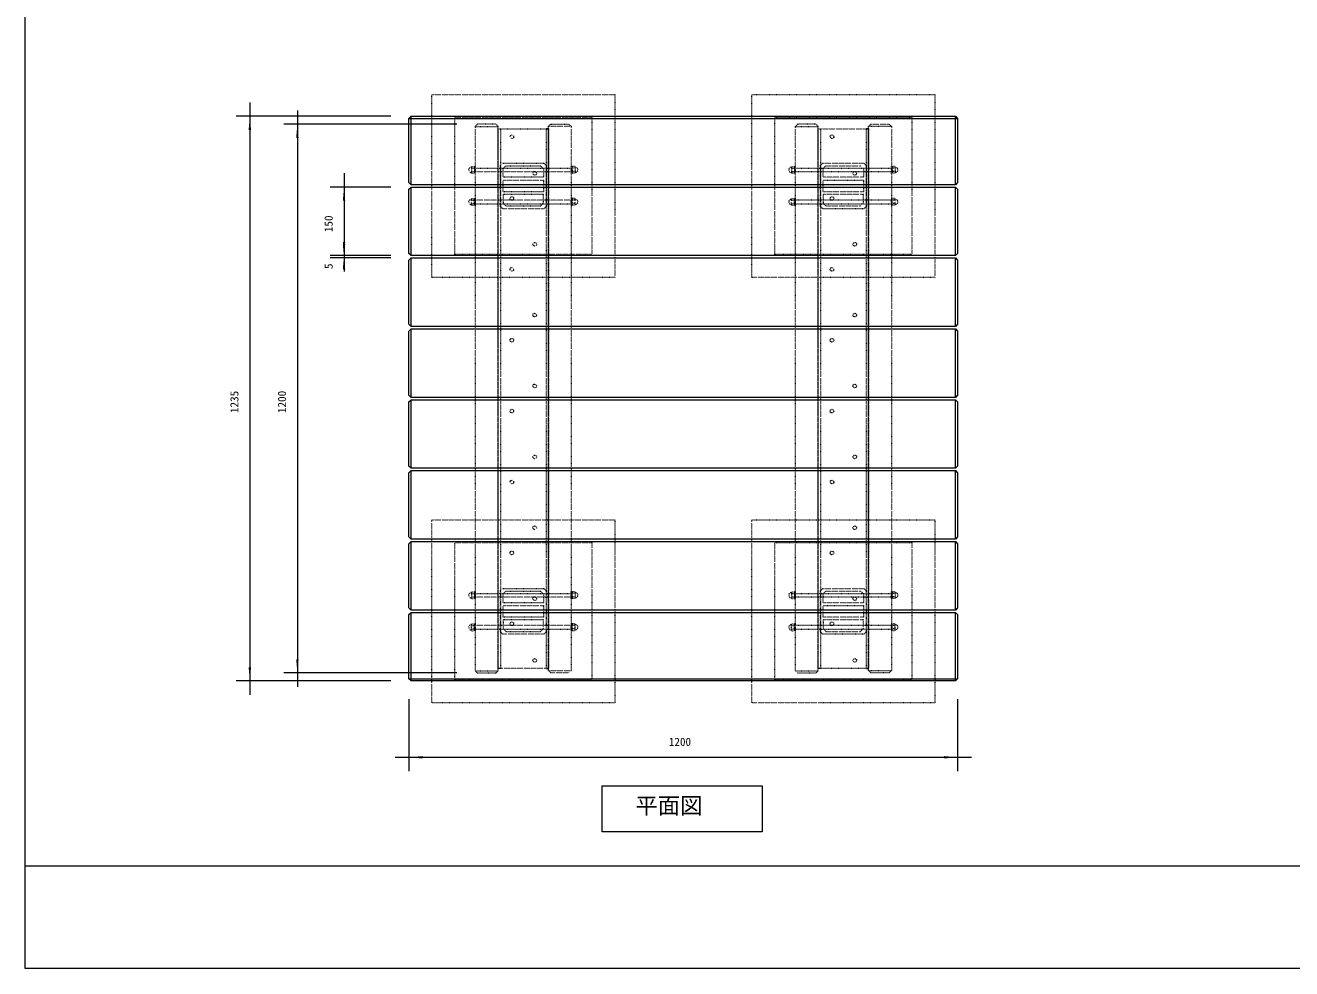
# Model space of a CAD drawing. Units: millimetres, scale not verified. Extents: x -2925 to 2925, y -2062 to 2062.
# Drawn here: x -2925 to -156, y -2062 to 0 of the extents above; entities that cross this region are included whole.
import ezdxf
from ezdxf.enums import TextEntityAlignment as Align

# ---------------------------------------------------------------- set-up
doc = ezdxf.new("R2010")
doc.units = ezdxf.units.MM
doc.header["$LTSCALE"] = 10
doc.linetypes.add('USER5', pattern=[0.208282, 0.069427, -0.138855])
doc.layers.add('0-1_IMPORTED', color=30, linetype='Continuous', lineweight=18)
doc.styles.add('ＭＳ ゴシック', font='')
doc.styles.get('ＭＳ ゴシック').set_extended_font_data('MS Gothic')

msp = doc.modelspace()

# ---------------------------------------------------------------- linework, layer by layer
at = {"layer": '0-1_IMPORTED', "color": 1}
for p, q in [((-2434, -168.5), (-2434, -198.5)), ((-2330, -186), (-2330, -216)), ((-2126, -198.5), (-2464, -198.5)), ((-2434, -198.5), (-2434, -1433.5)), ((-1981, -216), (-2360, -216)), ((-2330, -216), (-2330, -1416)), ((-2228, -323.5), (-2228, -353.5)), ((-2126, -353.5), (-2258, -353.5)), ((-2228, -353.5), (-2228, -503.5)), ((-2228, -473.5), (-2228, -503.5)), ((-2126, -503.5), (-2258, -503.5)), ((-2126, -503.5), (-2258, -503.5)), ((-2126, -508.5), (-2258, -508.5)), ((-2228, -503.5), (-2228, -533.5)), ((-2228, -503.5), (-2228, -508.5)), ((-2228, -508.5), (-2228, -538.5)), ((-2228, -508.5), (-2228, -532.87)), ((-2126, -1433.5), (-2464, -1433.5)), ((-2434, -1433.5), (-2434, -1463.5)), ((-1981, -1416), (-2360, -1416)), ((-2330, -1416), (-2330, -1446)), ((-2086, -1473.5), (-2086, -1630.37)), ((-886, -1473.5), (-886, -1630.37)), ((-2116, -1600.37), (-2086, -1600.37)), ((-2086, -1600.37), (-886, -1600.37)), ((-886, -1600.37), (-856, -1600.37))]:
    msp.add_line(p, q, dxfattribs=at)
at = {"layer": '0-1_IMPORTED'}
for p, q in [((-2086, -203.5), (-886, -203.5)), ((-2081, -348.5), (-2081, -198.5)), ((-891, -348.5), (-891, -198.5)), ((-2081, -503.5), (-2081, -353.5)), ((-891, -503.5), (-891, -353.5)), ((-2081, -658.5), (-2081, -508.5)), ((-891, -658.5), (-891, -508.5)), ((-2081, -813.5), (-2081, -663.5)), ((-891, -813.5), (-891, -663.5)), ((-2081, -968.5), (-2081, -818.5)), ((-891, -968.5), (-891, -818.5)), ((-2081, -1123.5), (-2081, -973.5)), ((-891, -1123.5), (-891, -973.5)), ((-2081, -1278.5), (-2081, -1128.5)), ((-891, -1278.5), (-891, -1128.5)), ((-2081, -1433.5), (-2081, -1283.5)), ((-891, -1433.5), (-891, -1283.5)), ((-2086, -1428.5), (-886, -1428.5)), ((-2925, -1837.5), (2925, -1837.5))]:
    msp.add_line(p, q, dxfattribs=at)
at = {"layer": '0-1_IMPORTED', "linetype": 'USER5'}
for p, q in [((-1941, -221), (-1891, -221)), ((-1731, -221), (-1781, -221)), ((-1241, -221), (-1191, -221)), ((-1031, -221), (-1081, -221)), ((-1949.75, -310.25), (-1949.5, -310.25)), ((-1949.75, -321.75), (-1949.5, -321.75)), ((-1949.5, -310.25), (-1948.49, -308.5)), ((-1949.5, -310.25), (-1949.5, -321.75)), ((-1949.5, -312.26), (-1943, -312.26)), ((-1949.5, -319.74), (-1943, -319.74)), ((-1949.5, -321.75), (-1948.49, -323.5)), ((-1948.49, -308.5), (-1944.01, -308.5)), ((-1948.49, -323.5), (-1944.01, -323.5)), ((-1943, -310.25), (-1944.01, -308.5)), ((-1943, -321.75), (-1944.01, -323.5)), ((-1943, -310.25), (-1943, -321.75)), ((-1729, -310.25), (-1727.99, -308.5)), ((-1729, -310.25), (-1729, -321.75)), ((-1722.5, -312.26), (-1729, -312.26)), ((-1722.5, -319.74), (-1729, -319.74)), ((-1729, -321.75), (-1727.99, -323.5)), ((-1723.51, -308.5), (-1727.99, -308.5)), ((-1723.51, -323.5), (-1727.99, -323.5)), ((-1722.5, -310.25), (-1723.51, -308.5)), ((-1722.5, -321.75), (-1723.51, -323.5)), ((-1722.25, -310.25), (-1722.5, -310.25)), ((-1722.5, -310.25), (-1722.5, -321.75)), ((-1722.25, -321.75), (-1722.5, -321.75)), ((-1249.75, -310.25), (-1249.5, -310.25)), ((-1249.75, -321.75), (-1249.5, -321.75)), ((-1249.5, -310.25), (-1248.49, -308.5)), ((-1249.5, -310.25), (-1249.5, -321.75)), ((-1249.5, -312.26), (-1243, -312.26)), ((-1249.5, -319.74), (-1243, -319.74)), ((-1249.5, -321.75), (-1248.49, -323.5)), ((-1248.49, -308.5), (-1244.01, -308.5)), ((-1248.49, -323.5), (-1244.01, -323.5)), ((-1243, -310.25), (-1244.01, -308.5)), ((-1243, -321.75), (-1244.01, -323.5)), ((-1243, -310.25), (-1243, -321.75)), ((-1029, -310.25), (-1027.99, -308.5)), ((-1029, -310.25), (-1029, -321.75)), ((-1022.5, -312.26), (-1029, -312.26)), ((-1022.5, -319.74), (-1029, -319.74)), ((-1029, -321.75), (-1027.99, -323.5)), ((-1023.51, -308.5), (-1027.99, -308.5)), ((-1023.51, -323.5), (-1027.99, -323.5)), ((-1022.5, -310.25), (-1023.51, -308.5)), ((-1022.5, -321.75), (-1023.51, -323.5)), ((-1022.25, -310.25), (-1022.5, -310.25)), ((-1022.5, -310.25), (-1022.5, -321.75)), ((-1022.25, -321.75), (-1022.5, -321.75)), ((-1949.75, -380.25), (-1949.5, -380.25)), ((-1949.5, -380.25), (-1948.49, -378.5)), ((-1949.5, -391.75), (-1949.5, -380.25)), ((-1949.5, -382.26), (-1943, -382.26)), ((-1948.49, -378.5), (-1944.01, -378.5)), ((-1943, -380.25), (-1944.01, -378.5)), ((-1943, -391.75), (-1943, -380.25)), ((-1729, -380.25), (-1727.99, -378.5)), ((-1729, -391.75), (-1729, -380.25)), ((-1722.5, -382.26), (-1729, -382.26)), ((-1723.51, -378.5), (-1727.99, -378.5)), ((-1722.5, -380.25), (-1723.51, -378.5)), ((-1722.25, -380.25), (-1722.5, -380.25)), ((-1722.5, -391.75), (-1722.5, -380.25)), ((-1249.75, -380.25), (-1249.5, -380.25)), ((-1249.5, -380.25), (-1248.49, -378.5)), ((-1249.5, -391.75), (-1249.5, -380.25)), ((-1249.5, -382.26), (-1243, -382.26)), ((-1248.49, -378.5), (-1244.01, -378.5)), ((-1243, -380.25), (-1244.01, -378.5)), ((-1243, -391.75), (-1243, -380.25)), ((-1029, -380.25), (-1027.99, -378.5)), ((-1029, -391.75), (-1029, -380.25)), ((-1022.5, -382.26), (-1029, -382.26)), ((-1023.51, -378.5), (-1027.99, -378.5)), ((-1022.5, -380.25), (-1023.51, -378.5)), ((-1022.25, -380.25), (-1022.5, -380.25)), ((-1022.5, -391.75), (-1022.5, -380.25)), ((-1949.75, -391.75), (-1949.5, -391.75)), ((-1949.5, -389.74), (-1943, -389.74)), ((-1949.5, -391.75), (-1948.49, -393.5)), ((-1948.49, -393.5), (-1944.01, -393.5)), ((-1943, -391.75), (-1944.01, -393.5)), ((-1722.5, -389.74), (-1729, -389.74)), ((-1729, -391.75), (-1727.99, -393.5)), ((-1723.51, -393.5), (-1727.99, -393.5)), ((-1722.5, -391.75), (-1723.51, -393.5)), ((-1722.25, -391.75), (-1722.5, -391.75)), ((-1249.75, -391.75), (-1249.5, -391.75)), ((-1249.5, -389.74), (-1243, -389.74)), ((-1249.5, -391.75), (-1248.49, -393.5)), ((-1248.49, -393.5), (-1244.01, -393.5)), ((-1243, -391.75), (-1244.01, -393.5)), ((-1022.5, -389.74), (-1029, -389.74)), ((-1029, -391.75), (-1027.99, -393.5)), ((-1023.51, -393.5), (-1027.99, -393.5)), ((-1022.5, -391.75), (-1023.51, -393.5)), ((-1022.25, -391.75), (-1022.5, -391.75)), ((-1949.75, -1240.25), (-1949.5, -1240.25)), ((-1949.5, -1240.25), (-1948.49, -1238.5)), ((-1949.5, -1240.25), (-1949.5, -1251.75)), ((-1949.5, -1242.26), (-1943, -1242.26)), ((-1948.49, -1238.5), (-1944.01, -1238.5)), ((-1943, -1240.25), (-1944.01, -1238.5)), ((-1943, -1240.25), (-1943, -1251.75)), ((-1729, -1240.25), (-1727.99, -1238.5)), ((-1729, -1240.25), (-1729, -1251.75)), ((-1722.5, -1242.26), (-1729, -1242.26)), ((-1723.51, -1238.5), (-1727.99, -1238.5)), ((-1722.5, -1240.25), (-1723.51, -1238.5)), ((-1722.25, -1240.25), (-1722.5, -1240.25)), ((-1722.5, -1240.25), (-1722.5, -1251.75)), ((-1249.75, -1240.25), (-1249.5, -1240.25)), ((-1249.5, -1240.25), (-1248.49, -1238.5)), ((-1249.5, -1240.25), (-1249.5, -1251.75)), ((-1249.5, -1242.26), (-1243, -1242.26)), ((-1248.49, -1238.5), (-1244.01, -1238.5)), ((-1243, -1240.25), (-1244.01, -1238.5)), ((-1243, -1240.25), (-1243, -1251.75)), ((-1029, -1240.25), (-1027.99, -1238.5)), ((-1029, -1240.25), (-1029, -1251.75)), ((-1022.5, -1242.26), (-1029, -1242.26)), ((-1023.51, -1238.5), (-1027.99, -1238.5)), ((-1022.5, -1240.25), (-1023.51, -1238.5)), ((-1022.25, -1240.25), (-1022.5, -1240.25)), ((-1022.5, -1240.25), (-1022.5, -1251.75)), ((-1949.75, -1251.75), (-1949.5, -1251.75)), ((-1949.5, -1249.74), (-1943, -1249.74)), ((-1949.5, -1251.75), (-1948.49, -1253.5)), ((-1948.49, -1253.5), (-1944.01, -1253.5)), ((-1943, -1251.75), (-1944.01, -1253.5)), ((-1722.5, -1249.74), (-1729, -1249.74)), ((-1729, -1251.75), (-1727.99, -1253.5)), ((-1723.51, -1253.5), (-1727.99, -1253.5)), ((-1722.5, -1251.75), (-1723.51, -1253.5)), ((-1722.25, -1251.75), (-1722.5, -1251.75)), ((-1249.75, -1251.75), (-1249.5, -1251.75)), ((-1249.5, -1249.74), (-1243, -1249.74)), ((-1249.5, -1251.75), (-1248.49, -1253.5)), ((-1248.49, -1253.5), (-1244.01, -1253.5)), ((-1243, -1251.75), (-1244.01, -1253.5)), ((-1022.5, -1249.74), (-1029, -1249.74)), ((-1029, -1251.75), (-1027.99, -1253.5)), ((-1023.51, -1253.5), (-1027.99, -1253.5)), ((-1022.5, -1251.75), (-1023.51, -1253.5)), ((-1022.25, -1251.75), (-1022.5, -1251.75)), ((-1949.75, -1310.25), (-1949.5, -1310.25)), ((-1949.75, -1321.75), (-1949.5, -1321.75)), ((-1949.5, -1310.25), (-1948.49, -1308.5)), ((-1949.5, -1321.75), (-1949.5, -1310.25)), ((-1949.5, -1312.26), (-1943, -1312.26)), ((-1949.5, -1319.74), (-1943, -1319.74)), ((-1949.5, -1321.75), (-1948.49, -1323.5)), ((-1948.49, -1308.5), (-1944.01, -1308.5)), ((-1948.49, -1323.5), (-1944.01, -1323.5)), ((-1943, -1310.25), (-1944.01, -1308.5)), ((-1943, -1321.75), (-1944.01, -1323.5)), ((-1943, -1321.75), (-1943, -1310.25)), ((-1729, -1310.25), (-1727.99, -1308.5)), ((-1729, -1321.75), (-1729, -1310.25)), ((-1722.5, -1312.26), (-1729, -1312.26)), ((-1722.5, -1319.74), (-1729, -1319.74)), ((-1729, -1321.75), (-1727.99, -1323.5)), ((-1723.51, -1308.5), (-1727.99, -1308.5)), ((-1723.51, -1323.5), (-1727.99, -1323.5)), ((-1722.5, -1310.25), (-1723.51, -1308.5)), ((-1722.5, -1321.75), (-1723.51, -1323.5)), ((-1722.25, -1310.25), (-1722.5, -1310.25)), ((-1722.5, -1321.75), (-1722.5, -1310.25)), ((-1722.25, -1321.75), (-1722.5, -1321.75)), ((-1249.75, -1310.25), (-1249.5, -1310.25)), ((-1249.75, -1321.75), (-1249.5, -1321.75)), ((-1249.5, -1310.25), (-1248.49, -1308.5)), ((-1249.5, -1321.75), (-1249.5, -1310.25)), ((-1249.5, -1312.26), (-1243, -1312.26)), ((-1249.5, -1319.74), (-1243, -1319.74)), ((-1249.5, -1321.75), (-1248.49, -1323.5)), ((-1248.49, -1308.5), (-1244.01, -1308.5)), ((-1248.49, -1323.5), (-1244.01, -1323.5)), ((-1243, -1310.25), (-1244.01, -1308.5)), ((-1243, -1321.75), (-1244.01, -1323.5)), ((-1243, -1321.75), (-1243, -1310.25)), ((-1029, -1310.25), (-1027.99, -1308.5)), ((-1029, -1321.75), (-1029, -1310.25)), ((-1022.5, -1312.26), (-1029, -1312.26)), ((-1022.5, -1319.74), (-1029, -1319.74)), ((-1029, -1321.75), (-1027.99, -1323.5)), ((-1023.51, -1308.5), (-1027.99, -1308.5)), ((-1023.51, -1323.5), (-1027.99, -1323.5)), ((-1022.5, -1310.25), (-1023.51, -1308.5)), ((-1022.5, -1321.75), (-1023.51, -1323.5)), ((-1022.25, -1310.25), (-1022.5, -1310.25)), ((-1022.5, -1321.75), (-1022.5, -1310.25)), ((-1022.25, -1321.75), (-1022.5, -1321.75)), ((-1941, -1411), (-1891, -1411)), ((-1731, -1411), (-1781, -1411)), ((-1241, -1411), (-1191, -1411)), ((-1031, -1411), (-1081, -1411))]:
    msp.add_line(p, q, dxfattribs=at)
at = {"layer": '0-1_IMPORTED'}
for points in [[(-2925, 2062.5), (2925, 2062.5), (2925, -2062.5), (-2925, -2062.5)], [(-2081, -198.5), (-891, -198.5), (-886, -203.5), (-886, -343.5), (-891, -348.5), (-2081, -348.5), (-2086, -343.5), (-2086, -203.5)], [(-2081, -353.5), (-891, -353.5), (-886, -358.5), (-886, -498.5), (-891, -503.5), (-2081, -503.5), (-2086, -498.5), (-2086, -358.5)], [(-2081, -508.5), (-891, -508.5), (-886, -513.5), (-886, -653.5), (-891, -658.5), (-2081, -658.5), (-2086, -653.5), (-2086, -513.5)], [(-2081, -663.5), (-891, -663.5), (-886, -668.5), (-886, -808.5), (-891, -813.5), (-2081, -813.5), (-2086, -808.5), (-2086, -668.5)], [(-2081, -818.5), (-891, -818.5), (-886, -823.5), (-886, -963.5), (-891, -968.5), (-2081, -968.5), (-2086, -963.5), (-2086, -823.5)], [(-2081, -973.5), (-891, -973.5), (-886, -978.5), (-886, -1118.5), (-891, -1123.5), (-2081, -1123.5), (-2086, -1118.5), (-2086, -978.5)], [(-2081, -1128.5), (-891, -1128.5), (-886, -1133.5), (-886, -1273.5), (-891, -1278.5), (-2081, -1278.5), (-2086, -1273.5), (-2086, -1133.5)], [(-2081, -1283.5), (-891, -1283.5), (-886, -1288.5), (-886, -1428.5), (-891, -1433.5), (-2081, -1433.5), (-2086, -1428.5), (-2086, -1288.5)], [(-1663.7, -1663.05), (-1313.7, -1663.05), (-1313.7, -1763.05), (-1663.7, -1763.05)]]:
    msp.add_lwpolyline(points, close=True, dxfattribs=at)
at = {"layer": '0-1_IMPORTED', "linetype": 'USER5'}
for points in [[(-2036, -151), (-1636, -151), (-1636, -551), (-2036, -551)], [(-1336, -151), (-936, -151), (-936, -551), (-1336, -551)], [(-1986, -201), (-1686, -201), (-1686, -501), (-1986, -501)], [(-1936, -1416), (-1896, -1416), (-1891, -1410.96), (-1891, -221.04), (-1896, -216), (-1936, -216), (-1941, -221.04), (-1941, -1410.96)], [(-1736, -1416), (-1776, -1416), (-1781, -1410.96), (-1781, -221.04), (-1776, -216), (-1736, -216), (-1731, -221.04), (-1731, -1410.96)], [(-1286, -201), (-986, -201), (-986, -501), (-1286, -501)], [(-1236, -1416), (-1196, -1416), (-1191, -1410.96), (-1191, -221.04), (-1196, -216), (-1236, -216), (-1241, -221.04), (-1241, -1410.96)], [(-1036, -1416), (-1076, -1416), (-1081, -1410.96), (-1081, -221.04), (-1076, -216), (-1036, -216), (-1031, -221.04), (-1031, -1410.96)], [(-1891, -226), (-1781, -226), (-1781, -1406), (-1891, -1406)], [(-1891, -226), (-1886, -226), (-1886, -1406), (-1891, -1406)], [(-1781, -226), (-1786, -226), (-1786, -1406), (-1781, -1406)], [(-1191, -226), (-1081, -226), (-1081, -1406), (-1191, -1406)], [(-1191, -226), (-1186, -226), (-1186, -1406), (-1191, -1406)], [(-1081, -226), (-1086, -226), (-1086, -1406), (-1081, -1406)], [(-1881, -301), (-1791, -301), (-1786, -306), (-1786, -396), (-1791, -401), (-1881, -401), (-1886, -396), (-1886, -306)], [(-1181, -301), (-1091, -301), (-1086, -306), (-1086, -396), (-1091, -401), (-1181, -401), (-1186, -396), (-1186, -306)], [(-1941, -308), (-1943, -308), (-1943, -324), (-1941, -324)], [(-1941, -312), (-1731, -312), (-1731, -320), (-1941, -320)], [(-1792, -313), (-1792, -332.3), (-1880, -332.3), (-1880, -313), (-1874, -307), (-1798, -307)], [(-1731, -308), (-1729, -308), (-1729, -324), (-1731, -324)], [(-1241, -308), (-1243, -308), (-1243, -324), (-1241, -324)], [(-1241, -312), (-1031, -312), (-1031, -320), (-1241, -320)], [(-1092, -313), (-1092, -332.3), (-1180, -332.3), (-1180, -313), (-1174, -307), (-1098, -307)], [(-1031, -308), (-1029, -308), (-1029, -324), (-1031, -324)], [(-1792, -338.3), (-1792, -363.7), (-1880, -363.7), (-1880, -338.3)], [(-1092, -338.3), (-1092, -363.7), (-1180, -363.7), (-1180, -338.3)], [(-1941, -394), (-1943, -394), (-1943, -378), (-1941, -378)], [(-1941, -390), (-1731, -390), (-1731, -382), (-1941, -382)], [(-1792, -389), (-1792, -369.7), (-1880, -369.7), (-1880, -389), (-1874, -395), (-1798, -395)], [(-1731, -394), (-1729, -394), (-1729, -378), (-1731, -378)], [(-1241, -394), (-1243, -394), (-1243, -378), (-1241, -378)], [(-1241, -390), (-1031, -390), (-1031, -382), (-1241, -382)], [(-1092, -389), (-1092, -369.7), (-1180, -369.7), (-1180, -389), (-1174, -395), (-1098, -395)], [(-1031, -394), (-1029, -394), (-1029, -378), (-1031, -378)], [(-2036, -1081), (-1636, -1081), (-1636, -1481), (-2036, -1481)], [(-1336, -1081), (-936, -1081), (-936, -1481), (-1336, -1481)], [(-1986, -1131), (-1686, -1131), (-1686, -1431), (-1986, -1431)], [(-1286, -1131), (-986, -1131), (-986, -1431), (-1286, -1431)], [(-1941, -1238), (-1943, -1238), (-1943, -1254), (-1941, -1254)], [(-1941, -1242), (-1731, -1242), (-1731, -1250), (-1941, -1250)], [(-1881, -1231), (-1791, -1231), (-1786, -1236), (-1786, -1326), (-1791, -1331), (-1881, -1331), (-1886, -1326), (-1886, -1236)], [(-1792, -1243), (-1792, -1262.3), (-1880, -1262.3), (-1880, -1243), (-1874, -1237), (-1798, -1237)], [(-1731, -1238), (-1729, -1238), (-1729, -1254), (-1731, -1254)], [(-1241, -1238), (-1243, -1238), (-1243, -1254), (-1241, -1254)], [(-1241, -1242), (-1031, -1242), (-1031, -1250), (-1241, -1250)], [(-1181, -1231), (-1091, -1231), (-1086, -1236), (-1086, -1326), (-1091, -1331), (-1181, -1331), (-1186, -1326), (-1186, -1236)], [(-1092, -1243), (-1092, -1262.3), (-1180, -1262.3), (-1180, -1243), (-1174, -1237), (-1098, -1237)], [(-1031, -1238), (-1029, -1238), (-1029, -1254), (-1031, -1254)], [(-1792, -1268.3), (-1792, -1293.7), (-1880, -1293.7), (-1880, -1268.3)], [(-1092, -1268.3), (-1092, -1293.7), (-1180, -1293.7), (-1180, -1268.3)], [(-1792, -1319), (-1792, -1299.7), (-1880, -1299.7), (-1880, -1319), (-1874, -1325), (-1798, -1325)], [(-1092, -1319), (-1092, -1299.7), (-1180, -1299.7), (-1180, -1319), (-1174, -1325), (-1098, -1325)], [(-1941, -1324), (-1943, -1324), (-1943, -1308), (-1941, -1308)], [(-1941, -1320), (-1731, -1320), (-1731, -1312), (-1941, -1312)], [(-1731, -1324), (-1729, -1324), (-1729, -1308), (-1731, -1308)], [(-1241, -1324), (-1243, -1324), (-1243, -1308), (-1241, -1308)], [(-1241, -1320), (-1031, -1320), (-1031, -1312), (-1241, -1312)], [(-1031, -1324), (-1029, -1324), (-1029, -1308), (-1031, -1308)]]:
    msp.add_lwpolyline(points, close=True, dxfattribs=at)
for centre in [(-1861, -243.5), (-1161, -243.5), (-1811, -323.5), (-1111, -323.5), (-1861, -378.5), (-1161, -378.5), (-1811, -478.5), (-1111, -478.5), (-1861, -533.5), (-1161, -533.5), (-1811, -633.5), (-1111, -633.5), (-1861, -688.5), (-1161, -688.5), (-1811, -788.5), (-1111, -788.5), (-1861, -843.5), (-1161, -843.5), (-1811, -943.5), (-1111, -943.5), (-1861, -998.5), (-1161, -998.5), (-1811, -1098.5), (-1111, -1098.5), (-1861, -1153.5), (-1161, -1153.5), (-1811, -1253.5), (-1111, -1253.5), (-1861, -1308.5), (-1161, -1308.5), (-1811, -1388.5), (-1111, -1388.5)]:
    msp.add_circle(centre, 4, dxfattribs=at)
for centre, start, end in [((-1949.75, -316), 90, 270), ((-1722.25, -316), 270, 90), ((-1249.75, -316), 90, 270), ((-1022.25, -316), 270, 90), ((-1949.75, -386), 90, 270), ((-1722.25, -386), 270, 90), ((-1249.75, -386), 90, 270), ((-1022.25, -386), 270, 90), ((-1949.75, -1246), 90, 270), ((-1722.25, -1246), 270, 90), ((-1249.75, -1246), 90, 270), ((-1022.25, -1246), 270, 90), ((-1949.75, -1316), 90, 270), ((-1722.25, -1316), 270, 90), ((-1249.75, -1316), 90, 270), ((-1022.25, -1316), 270, 90)]:
    msp.add_arc(centre, 5.75, start, end, dxfattribs=at)
at = {"layer": '0-1_IMPORTED', "color": 1}
for points in [[(-2434, -198.5), (-2431.38, -228.5), (-2436.62, -228.5)], [(-2330, -216), (-2327.38, -246), (-2332.62, -246)], [(-2228, -353.5), (-2225.38, -383.5), (-2230.62, -383.5)], [(-2228, -503.5), (-2230.62, -473.5), (-2225.38, -473.5)], [(-2228, -508.5), (-2230.62, -478.5), (-2225.38, -478.5)], [(-2228, -503.5), (-2225.38, -533.5), (-2230.62, -533.5)], [(-2434, -1433.5), (-2436.62, -1403.5), (-2431.38, -1403.5)], [(-2330, -1416), (-2332.62, -1386), (-2327.38, -1386)], [(-2086, -1600.37), (-2056, -1597.75), (-2056, -1603)], [(-886, -1600.37), (-916, -1603), (-916, -1597.75)]]:
    msp.add_solid(points, dxfattribs=at)

# ---------------------------------------------------------------- texts
at = {"layer": '0-1_IMPORTED', "color": 7, "style": 'ＭＳ ゴシック'}
for s, p in [('150', (-2247.45, -452.31)), ('5', (-2247.45, -532.87)), ('1235', (-2453.45, -847.75)), ('1200', (-2349.45, -847.75))]:
    msp.add_text(s, height=17.91, rotation=90, dxfattribs=at).set_placement(p, align=Align.BOTTOM_LEFT)
for s, height, p in [('1200', 17.91, (-1517.75, -1580.93)), ('平面図', 35.82, (-1590.7, -1734.61))]:
    msp.add_text(s, height=height, dxfattribs=at).set_placement(p, align=Align.BOTTOM_LEFT)

doc.saveas('drawing.dxf')
